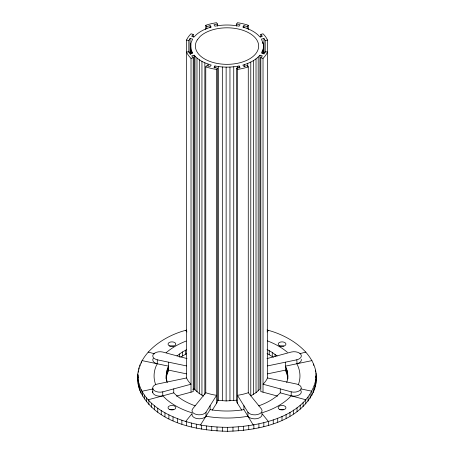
<?xml version="1.0" encoding="UTF-8"?>
<svg xmlns="http://www.w3.org/2000/svg" width="454" height="454" viewBox="0 0 454 454"><rect width="100%" height="100%" fill="white"/><g stroke="black" fill="none" stroke-linecap="round" stroke-linejoin="round"><path stroke-width="0.68" d="M267.026 329.996C293.04 336.505 324.559 358.598 314.509 389.436C300.707 422.101 259.455 430.381 227.658 431.3C195.612 430.647 154.332 422.634 139.73 390.19C128.908 359.279 160.495 336.601 186.708 330.058M137.942 381.031L137.982 373.983M312 360.601L285.413 366.157C288.001 371.151 288.574 377.189 286.712 382.518M315.859 383.335L316.058 376.287M166.448 372.422L166.175 378.925L166.448 372.422L168.587 366.151L142 360.595M137.982 377.955L138.271 375.498M190.527 54.071L190.816 43.363L192.581 39.078L190.067 38.55L188.824 40.531L188.824 52.579M263.218 53.742L263.405 44.379L261.453 39.078L263.967 38.55L265.215 40.531L265.215 52.579M137.942 377.058C138.725 393.158 151.676 405.439 164.955 412.805C184.035 423.264 206.065 427.299 227.658 427.327C259.921 426.601 307.937 416.551 315.859 379.362M166.448 376.394L168.587 370.124L168.587 362.173M277.61 396.109L263.019 392.165L263.019 58.345L263.422 57.936A41.808 24.136 0 0 0 267.502 52.091L265.215 51.614L263.967 53.595L261.453 53.067L263.218 48.782M187.031 358.598L162.838 352.054A7.275 4.2 0 0 0 153.31 354.319A7.275 4.2 0 0 0 157.277 359.812L157.277 363.785L156.216 365.805A72.941 42.108 0 0 0 155.626 384.544M236.613 26.145L236.613 24.022L237.442 22.7A41.808 24.136 0 0 1 247.566 25.055L248.27 25.288L248.27 29.538M241.766 410.161L236.613 401.949L236.613 68.128L240.047 67.408L239.133 65.955C231.16 67.527 222.88 67.521 214.901 65.955L213.993 67.408L217.421 68.128L217.421 401.949L212.268 410.161M216.592 403.266L216.592 69.445L217.421 68.128M206.002 412.209L216.592 395.321A41.808 24.136 0 0 1 206.468 392.965L205.764 392.727L192.564 408.997A7.275 4.2 0 0 0 196.491 414.502A7.275 4.2 0 0 0 206.002 412.209L206.002 416.187A7.275 4.2 0 0 1 197.394 418.65A7.275 4.2 0 0 1 192.065 414.037M200.486 424.984L210.111 409.633L210.111 405.66M186.532 377.966L157.22 384.09A7.275 4.2 0 0 0 153.236 389.583A7.275 4.2 0 0 0 162.759 391.859L191.021 384.215A41.808 24.136 0 0 1 186.537 377.966L186.532 40.054A41.808 24.136 0 0 1 190.612 34.209L191.021 33.8L193.222 34.396L191.679 36.309L194.102 36.961C198.506 31.848 204.856 28.897 211.235 27.07L210.1 25.668L206.797 26.565L205.764 25.288A41.808 24.136 0 0 1 216.592 22.7L217.421 24.022L217.421 26.145M205.764 392.727L205.764 66.857L206.797 65.586L210.1 66.477L211.235 65.075C204.856 63.248 198.5 60.303 194.102 55.184L191.679 55.842L193.222 57.749L193.222 391.569L176.407 396.115M248.27 25.288L247.243 26.565L243.934 25.668L242.799 27.07C249.178 28.897 255.534 31.842 259.932 36.961L262.361 36.309L260.812 34.396L263.019 33.8A41.808 24.136 0 0 1 267.502 40.054L267.502 377.966A41.808 24.136 0 0 1 263.422 383.812L263.019 384.215L291.196 391.836A7.275 4.2 0 0 0 300.724 389.572A7.275 4.2 0 0 0 296.757 384.078L267.502 377.966M263.019 392.165L260.812 391.569L260.812 57.749L262.361 55.842L259.932 55.184C255.528 60.297 249.184 63.254 242.799 65.075L243.934 66.477L247.243 65.586L248.27 66.857L248.27 392.727L261.51 409.043A7.343 4.239 0 0 1 257.497 414.553A7.343 4.239 0 0 1 247.935 412.266L237.442 395.321A41.808 24.136 0 0 0 248.27 392.727M185.686 421.448L192.133 413.503M267.066 331.976L268.359 330.381M250.784 62.073L250.784 395.894L256.022 392.687L259.932 389.004L259.932 55.184M300.718 390.326A7.275 4.2 0 0 1 299.146 394.912A7.275 4.2 0 0 1 291.196 395.814L288.943 398.169A72.941 42.108 0 0 1 267.911 410.791L261.51 413.021M280.26 388.879L280.26 392.852C274.324 398.981 266.6 403.078 258.621 405.887M176.947 355.93L182.446 351.981L186.656 349.631M180.72 357.105L186.656 353.609M190.527 45.565L191.14 49.957L192.581 53.067L190.067 53.595L188.824 51.614L186.532 52.091A41.808 24.136 0 0 0 191.021 58.345L193.222 57.749M267.003 358.598L291.275 352.032A7.275 4.2 0 0 1 300.798 354.313A7.275 4.2 0 0 1 296.814 359.801L297.098 364.239A72.941 42.108 0 0 1 298.312 384.81M299.901 353.672L305.877 352.054M148.146 399.787L173.751 392.863C179.608 398.958 187.275 403.016 195.175 405.819M192.888 389.333L194.102 389.004L199.312 393.612L203.693 396.07M217.421 24.022L213.993 24.737L214.901 26.19C222.88 24.618 231.154 24.624 239.133 26.19L240.047 24.737L236.613 24.022M265.215 40.531L267.502 40.054M142.011 391.246L153.072 388.93M267.502 365.924L296.814 359.801M267.502 373.875L285.413 370.129L287.115 374.51L287.779 378.925M261.992 414.088A7.343 4.239 0 0 1 256.589 418.707A7.343 4.239 0 0 1 247.935 416.244L247.248 416.38A72.941 42.108 0 0 1 209.498 416.8L206.002 416.187M253.258 425.029L243.929 409.639C232.754 411.466 221.28 411.494 210.111 409.633M217.347 400.19L226.137 400.961L236.84 400.178M186.532 40.054L188.824 40.531M300.917 388.919L312 391.24M157.277 359.812L186.532 365.924M168.587 370.124L186.532 373.875M260.812 57.749L263.019 58.345M148.129 352.049L154.814 353.859M280.26 392.852L305.865 399.781M191.98 412.788L188.478 411.67A72.941 42.108 0 0 1 166.624 399.531L162.759 395.837A7.275 4.2 0 0 1 155.529 395.286A7.275 4.2 0 0 1 152.754 391.393M205.764 66.857L206.468 67.09A41.808 24.136 0 0 0 216.592 69.445M267.048 349.495L272.275 352.446L277.139 356.044M267.048 353.467L273.404 357.202M261.941 413.543L268.348 421.443M185.669 330.376L186.957 331.959M236.613 68.128L237.442 69.445L237.442 403.266M166.175 374.953L166.209 377.49L167.242 382.523M315.763 375.957L316.058 380.265M315.939 373.211L315.939 377.189M315.502 370.146L315.502 372.132M315.343 382.427L315.343 386.399M314.509 385.463L314.509 389.436M313.674 364.085L313.674 365.413M313.362 388.471L313.362 392.443M311.904 391.427L311.904 395.4M310.144 394.333L310.144 398.306M308.084 397.171L308.084 401.143M305.735 399.934L305.735 403.907M303.107 402.607L303.107 406.58M300.207 405.189L300.207 409.162M297.041 407.664L297.041 411.636M293.625 410.024L293.625 414.003M291.196 391.836L291.196 395.814M289.97 412.266L289.97 416.239M287.825 375.589L287.825 378.897M287.632 373.052L287.632 377.024M287.115 370.532L287.115 374.51M286.287 368.041L286.287 372.019M286.094 414.377L286.094 418.35M285.413 362.184L285.413 370.129M282.002 416.346L282.002 420.319M277.712 418.174L277.712 422.146M275.09 354.392L275.09 356.384M273.246 419.848L273.246 423.826M272.275 352.446L272.275 356.424M269.228 350.624L269.228 354.597M268.609 421.369L268.609 425.341M263.967 38.55L263.967 54.145M263.825 422.725L263.825 426.698M263.513 46.58L263.513 53.668M263.405 44.379L263.405 53.589M262.894 42.188L262.894 43.607M262.531 50.95L262.531 53.078M260.812 34.396L260.812 37.234M258.911 423.911L258.911 427.884M258.184 57.051L258.184 390.871M256.022 58.867L256.022 392.687M253.877 424.927L253.877 428.899M253.548 60.547L253.548 394.373M248.752 425.767L248.752 429.745M247.935 412.266L247.935 416.244M247.753 63.418L247.753 66.959M247.243 26.565L247.243 28.687M244.502 64.576L244.502 66.698M243.934 25.668L243.934 27.796M243.929 405.66L243.929 409.639M243.548 426.431L243.548 430.403M239.133 65.955L239.133 68.083M238.288 426.913L238.288 430.886M237.459 66.267L237.459 68.395M233.742 66.789L233.742 400.61M232.981 427.208L232.981 431.186M229.957 67.079L229.957 400.899M227.658 427.327L227.658 431.3M226.137 67.141L226.137 400.961M222.329 66.976L222.329 400.797M222.329 427.259L222.329 431.232M218.567 66.573L218.567 400.4M217.018 427.004L217.018 430.977M214.901 65.955L214.901 68.083M211.74 426.567L211.74 430.54M210.1 25.668L210.1 27.796M208.011 64.065L208.011 66.193M206.797 26.565L206.797 28.687M206.519 425.948L206.519 429.927M205.764 25.288L205.764 29.538M204.856 62.822L204.856 394.515M201.945 61.392L201.945 395.213M201.372 425.154L201.372 429.126M199.312 59.792L199.312 393.612M196.979 58.044L196.979 391.864M196.315 424.184L196.315 428.156M194.976 56.165L194.976 389.986M194.102 55.184L194.102 389.004M193.222 34.396L193.222 37.234M192.036 52.102L192.036 53.515M191.372 423.037L191.372 427.01M191.14 49.957L191.14 53.498M191.021 58.345L191.021 392.165M190.816 43.363L190.816 53.998M190.635 47.772L190.635 54.151M190.067 38.55L190.067 54.145M186.554 421.721L186.554 425.699M185.55 350.187L185.55 354.16M182.446 351.981L182.446 355.953M181.878 420.245L181.878 424.218M179.568 353.899L179.568 357.207M177.366 418.605L177.366 422.583M173.751 388.885L173.751 392.863M173.031 416.817L173.031 420.79M168.894 414.882L168.894 418.855M167.946 367.428L167.946 371.4M167.044 369.908L167.044 373.88M166.567 380.015L166.567 381.343M164.955 412.805L164.955 416.778M162.759 391.859L162.759 395.837M161.244 410.598L161.244 414.57M157.771 408.265L157.771 412.238M154.542 405.819L154.542 409.792M152.748 388.516L152.748 392.494M151.574 403.266L151.574 407.238M148.872 400.61L148.872 404.582M146.455 397.869L146.455 401.841M144.321 395.048L144.321 399.021M142.488 392.16L142.488 396.132M141.308 361.855L141.308 363.177M140.956 389.214L140.956 393.187M140.008 364.834L140.008 366.162M139.73 386.218L139.73 390.19M139.015 367.859L139.015 369.181M138.816 383.187L138.816 387.16M138.339 370.912L138.339 372.235M138.22 380.129L138.22 384.107M301.286 359.347A7.275 4.2 0 0 1 296.814 363.773M248.27 66.857A41.808 24.136 0 0 1 237.448 69.445M157.277 363.785A7.275 4.2 0 0 1 153.31 358.297M280.725 409.559A3.893 2.247 0 0 1 283.705 409.633M279.936 346.198A3.893 2.247 0 0 1 283.824 346.084M169.802 346.198A3.893 2.247 0 0 1 173.689 346.084M170.222 409.65A3.893 2.247 0 0 1 173.388 409.587M166.124 352.741A72.941 42.108 0 0 1 186.123 341.05M267.485 340.886A72.941 42.108 0 0 1 287.416 352.31M197.218 39.941L196.548 41.155A31.638 18.268 0 0 0 198.205 53.612L199.187 54.758A31.638 18.268 0 0 0 227.227 64.337A31.638 18.268 0 0 0 255.052 54.542L256.005 53.39A31.638 18.268 0 0 0 241.681 29.89A31.638 18.268 0 0 0 200.078 36.496L197.218 39.941M279.55 409.417A3.893 2.247 0 0 0 285.889 408.089A3.893 2.247 0 0 0 280.725 405.581A3.893 2.247 0 0 0 279.55 409.417M279.607 345.857A3.893 2.247 0 0 0 285.901 344.461A3.893 2.247 0 0 0 280.663 342.015A3.893 2.247 0 0 0 279.607 345.857M169.473 345.857A3.893 2.247 0 0 0 175.772 344.461A3.893 2.247 0 0 0 170.528 342.015A3.893 2.247 0 0 0 169.473 345.857M169.745 409.559A3.893 2.247 0 0 0 175.806 407.857A3.893 2.247 0 0 0 170.222 405.672A3.893 2.247 0 0 0 169.745 409.559"/></g></svg>
